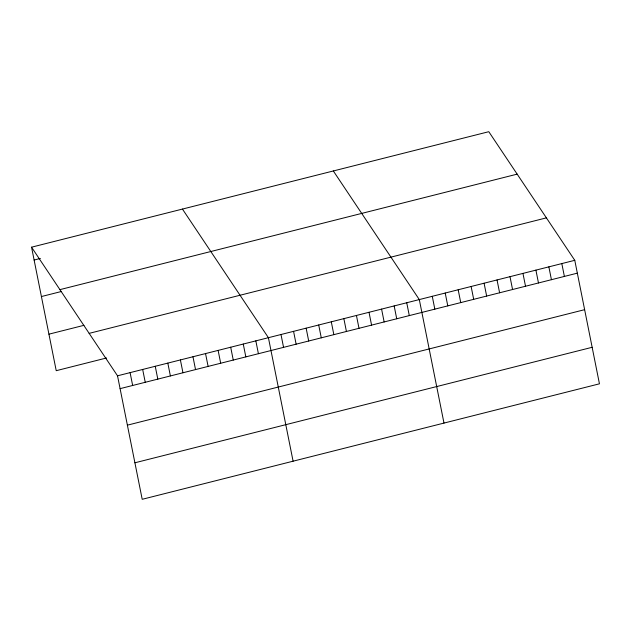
<?xml version="1.0" encoding="UTF-8"?>
<svg xmlns="http://www.w3.org/2000/svg" width="631" height="631" viewBox="0 0 631 631"><rect width="100%" height="100%" fill="white"/><g stroke="black" fill="none" stroke-linecap="round" stroke-linejoin="round"><path stroke-width="0.95" d="M31.55 247.186L488.796 131.698L574.77 260.311L599.45 383.814L142.204 499.302L117.524 375.808L31.55 247.186L56.23 370.689L106.529 357.982M34.113 260.035L40.4 258.442M59.921 289.637L517.168 174.14M41.409 296.546L61.175 291.554M48.934 334.17L83.962 325.328M89.152 333.365L546.399 217.869M117.524 375.808L574.77 260.311M120.087 388.649L577.341 273.152M127.383 425.168L584.637 309.671M134.9 462.791L592.154 347.295M333.334 170.962L419.307 299.583L443.987 423.078M182.446 209.074L268.412 337.695L293.092 461.19M561.819 263.584L564.382 276.425M548.86 266.858L551.431 279.699M535.908 270.131L538.472 282.972M522.949 273.397L525.52 286.245M509.998 276.67L512.561 289.511M497.039 279.943L499.602 292.784M484.087 283.216L486.651 296.057M471.128 286.49L473.692 299.331M458.177 289.763L460.74 302.604M445.218 293.036L447.781 305.877M432.267 296.31L434.83 309.151M406.735 302.754L409.298 315.595M394.162 305.932L396.725 318.773M381.581 309.111L384.153 321.952M369.009 312.282L371.572 325.123M356.436 315.461L359 328.301M343.863 318.639L346.427 331.48M331.283 321.81L333.854 334.651M318.71 324.989L321.282 337.83M306.138 328.167L308.701 341.008M293.565 331.338L296.128 344.179M280.992 334.517L283.556 347.358M255.839 340.866L258.41 353.707M243.266 344.045L245.83 356.886M230.694 347.224L233.257 360.064M218.121 350.394L220.684 363.235M205.54 353.573L208.112 366.414M192.968 356.752L195.531 369.592M180.395 359.922L182.958 372.763M167.822 363.101L170.386 375.942M155.242 366.28L157.813 379.121M142.669 369.45L145.24 382.291M130.096 372.629L132.66 385.47"/></g></svg>
